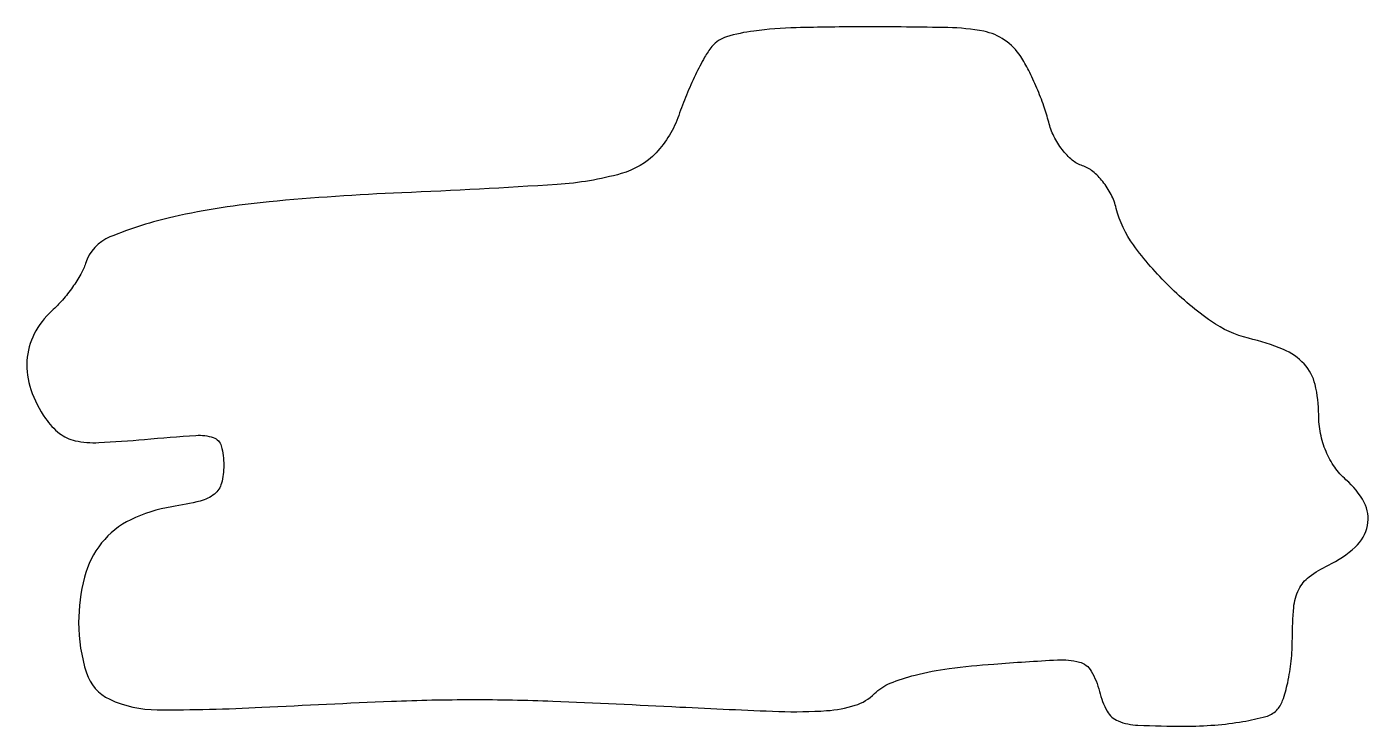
# Model space of a CAD drawing. Extents: x 0 to 102, y 0 to 53.
import ezdxf

# ---------------------------------------------------------------- set-up
doc = ezdxf.new("R2010")
doc.units = 0

msp = doc.modelspace()

# ---------------------------------------------------------------- linework, layer by layer
msp.add_lwpolyline([(52.007864, 51.509476, 0.046335), (51.446051, 50.688487, 0.014457), (50.75789, 49.362136, 0.014312), (50.071026, 47.828467, 0.015332), (49.489732, 46.29246, -0.107989), (47.766102, 43.457469, -0.134981), (45.136325, 41.877369, -0.052262), (40.266526, 41.050084, -0.005268), (28.5, 40.42223, 0.012475), (18.432497, 39.739395, 0.031774), (11.205305, 38.601255, 0.042841), (6.369791, 37.077047, 0.221647), (4.521286, 35.067067, -0.052962), (4.162558, 34.248778, -0.024509), (3.537067, 33.268593, -0.023951), (2.772388, 32.293201, -0.030622), (1.974471, 31.476896, 0.090989), (0.635166, 29.728787, 0.103639), (0.082183, 27.697035, 0.097127), (0.378079, 25.509582, 0.070846), (1.490864, 23.316506, 0.072328), (2.549825, 22.192067, 0.116239), (3.736024, 21.634305, 0.06423), (5.521262, 21.491525, 0.010489), (8.990864, 21.732888, -0.006052), (12.892075, 22.039078, -0.095903), (14.205987, 21.873979, -0.254471), (14.809796, 21.233852, -0.064551), (15, 19.766697, -0.063597), (14.826936, 18.411564, -0.162467), (14.294382, 17.591872, -0.108378), (13.215554, 17.061929, -0.020534), (11.054535, 16.624711, 0.073522), (7.95116, 15.646522, 0.110846), (5.742536, 13.88623, 0.106255), (4.438788, 11.289972, 0.063501), (4, 7.848922, 0.076989), (4.590166, 4.038829, 0.210612), (6.35268, 2.039401, 0.107705), (9.957695, 1.238729, 0.013991), (17.883136, 1.429063, -0.002664), (27.712166, 1.888042, -0.010156), (33.849482, 2.017082, -0.010308), (39.943179, 1.895777, -0.002805), (49.566059, 1.45158, 0.003711), (57.06414, 1.119079, 0.026373), (60.701178, 1.176695, 0.05853), (62.862485, 1.582283, 0.121333), (64.322211, 2.465068, -0.098895), (65.502329, 3.252233, -0.036921), (67.403411, 3.876519, -0.028523), (69.987874, 4.364054, -0.013484), (73.364211, 4.711184, -0.00515), (78.18876, 5.02612, -0.077298), (79.860618, 4.859381, -0.201709), (80.754322, 4.177484, -0.06887), (81.377112, 2.633604, 0.063992), (81.9624, 1.141063, 0.171962), (82.801113, 0.392476, 0.08758), (84.298368, 0.068063, 0.009665), (87.819052, 0, 0.019108), (90.120337, 0.087976, 0.023457), (92.254347, 0.3525, 0.022849), (93.992103, 0.733662, 0.1317), (94.8, 1.2, 0.113051), (95.263531, 1.93893, 0.02956), (95.6475, 3.294596, 0.028483), (95.91169, 4.932183, 0.025756), (96, 6.645434, -0.022323), (96.10523, 9.001302, -0.092373), (96.488489, 10.3675, -0.118573), (97.283606, 11.323526, -0.048549), (98.737771, 12.203048, 0.073913), (100.771318, 13.577908, 0.157941), (101.695583, 15.209353, 0.174456), (101.443521, 16.956469, 0.093768), (100.064563, 18.676748, -0.063915), (99.20925, 19.622849, -0.052623), (98.553638, 20.816579, -0.050497), (98.13977, 22.172822, -0.048857), (98, 23.599796, 0.059542), (97.726535, 25.888071, 0.126788), (96.893484, 27.449444, 0.110207), (95.319093, 28.547292, 0.038674), (92.680061, 29.398718, -0.095124), (89.862075, 30.672234, -0.040561), (86.671164, 33.333865, -0.040549), (83.95677, 36.469873, -0.096926), (82.65358, 39.244113, 0.056342), (82.260989, 40.291978, 0.049849), (81.631092, 41.273295, 0.052729), (80.872164, 42.047198, 0.095912), (80.09709, 42.469185, -0.098885), (79.321351, 42.897477, -0.052759), (78.560471, 43.691976, -0.049596), (77.927694, 44.702941, -0.054836), (77.531692, 45.785835, 0.025192), (77.170943, 46.988612, 0.015569), (76.633023, 48.363651, 0.015605), (76.015205, 49.692346, 0.026927), (75.409224, 50.75, 0.098914), (74.19364, 52.000308, 0.103879), (72.611259, 52.660538, 0.042484), (69.897903, 52.941957, 0.004608), (63.599392, 53, 0.006528), (58.389202, 52.931974, 0.025449), (55.176957, 52.684146, 0.041172), (53.117324, 52.244755, 0.147453)], format="xyb", close=True)

doc.saveas('drawing.dxf')
